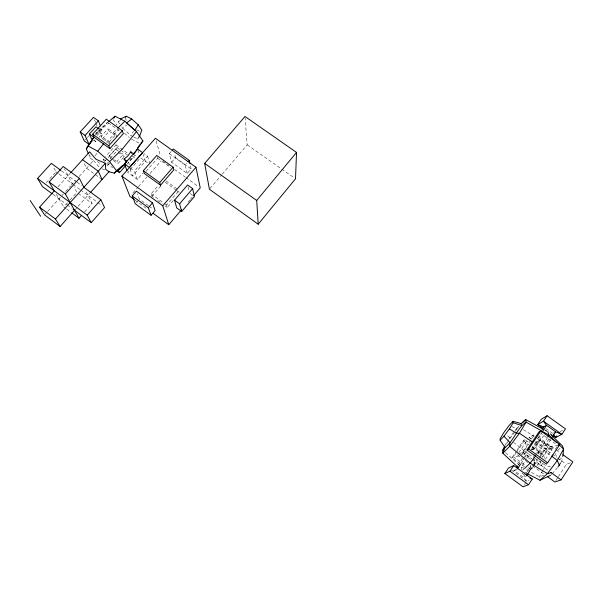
<?xml version="1.0" encoding="UTF-8"?>
<svg xmlns="http://www.w3.org/2000/svg" width="603" height="603" viewBox="0 0 603 603"><rect width="100%" height="100%" fill="white"/><g stroke="black" fill="none" stroke-linecap="round" stroke-linejoin="round"><path stroke-width="0.45" stroke-dasharray="3.02 2.26" d="M560.903 462.313L562.509 459.343L562.705 457.473M133.836 137.032L137.635 139.007L138.577 136.61M542.934 470.257L539.361 476.709L539.677 478.481M543.378 469.451L546.725 463.941M547.494 437.529L541.502 448.112L536.971 454.134M521.866 470.152L521.565 467.054L526.148 459.071M526.607 458.28L528.906 454.285L513.733 442.587M507.048 443.152L508.457 440.808M99.013 137.137L102.133 134.439L99.631 131.032L100.302 129.909L95.628 134.544M505.013 445.368L508.284 439.926M508.751 439.15L514.683 430.881M95.975 133.798L96.962 132.276M93.54 140.137L95.741 141.728L96.623 140.378M555.883 480.478L557.881 477.41M558.386 476.649L566.39 464.393L570.43 462.818M133.075 136.632L130.791 135.449L133.595 131.175M119.658 123.917L118.105 121.7L119.115 120.178M542.79 463.172L541.253 465.501L538.773 466.549M545.361 459.29L553.057 447.652L546.929 445.059L537.77 438.471L541.909 432.291M555.257 449.22L557.255 446.197M530.188 470.257L533.67 465.019M534.168 464.272L535.155 462.772L541.253 465.501L540.318 461.137M550.531 439.625L546.929 445.059L543.989 446.499L535.69 440.529M533.376 466.586L531.303 469.714L529.6 470.43L525.19 467.227M533.896 465.802L538.049 459.554M540.642 455.642L542.723 452.514L533.12 445.594M539.572 457.654L545.481 448.76L550.042 446.567L557.752 445.436L541.223 433.58M524.369 484.691L525.756 482.611M536.987 465.667L540.009 461.107M542.527 457.308L547.064 450.471L553.057 447.652L545.481 448.76L536.263 442.127L535.894 440.409M533.346 456.705L534.899 454.368M534.816 458.815L533.851 460.27L534.755 464.529M538.193 453.742L539.64 451.564L547.064 450.471L543.989 446.499L549.604 438.057M525.56 474.222L523.472 477.35L526.675 481.217L529.072 480.297M526.08 473.438L531.288 465.599M550.109 437.288L552.665 433.451L554.933 432.261M529.6 470.43L532.698 465.772M533.218 464.996L537.341 458.785M539.919 454.903L540.951 453.35L542.723 452.514L535.419 453.592M520.984 463.571L524.972 457.617M531.326 449.506L536.263 442.127L540.657 439.821L550.042 446.567L544.049 455.604L541.811 456.629M532.494 449.906L534.65 448.828L540.657 439.821L539.723 435.456M518.912 454.051L522.733 452.099L534.612 434.386L529.035 437.492L532.042 439.655M521.881 454.18L526.57 447.2L525.002 439.745L523.359 440.657L516.093 451.451M526.283 451.572L524.829 453.735L522.439 454.933M515.407 469.164L514.367 470.724L512.701 469.948M518.022 465.26L522.206 459.011M524.452 466.692L511.947 457.617L515.58 452.22M516.13 452.928L513.515 456.81L511.947 457.617M516.65 452.152L525.002 439.745L530.165 443.469M518.904 452.574L528.024 438.999M129.524 160.157L130.896 158.159M515.241 430.135L518.799 426.117M514.894 431.861L509.399 439.24L509.686 437.597L506.475 434.755M515.444 431.122L518.746 426.698L516.356 428.643L511.585 426.449M532.14 449.974L539.7 439.904L544.795 434.967M557.602 467.521L552.273 473.709M102.374 138.856L109.03 131.386L108.035 128.801L101.304 136.218L102.374 138.856L105.947 140.77L110.289 144.569L109.264 141.961L101.304 136.218M95.078 155.71L97.384 152.815M112.542 159.931L110.274 158.28L109.294 155.876L115.731 148.805L119.869 152.431L123.336 154.3L116.914 161.393L117.849 163.767L123.63 157.285M137.635 139.007L138.773 137.605M210.017 188.535L221.587 174.915M222.198 174.199L247.17 144.81L245.135 118.316M188.128 202.05L189.937 199.925M190.548 199.216L192.357 197.083M173.272 200.475L167.31 207.409L166.594 205.065L179.197 190.427M171.018 151.647L169.285 153.629L171.538 162.222L187.171 173.423L191.121 168.855L190.382 165.463M187.171 173.423L185.234 165.034L186.968 163.044M153.396 197.302L151.933 196.239L151.119 193.834L158.34 185.528M151.933 196.239L160.903 185.912M136.451 202.45L137.62 201.116M171.538 162.222L175.503 157.684L174.418 153.343M132.969 192.922L137.853 187.352M138.464 186.659L147.004 176.905M150.057 173.423L161.046 160.888M147.471 162.757L140.537 157.76L127.625 172.345L137.371 179.408L142.888 173.129M146.054 171.358L157.579 158.235L156.968 156.147M137.371 179.408L134.379 171.109L147.547 156.2L144.004 153.652M84.608 211.924L92.086 203.505L85.52 190.518M126.69 164.529L132.117 158.423M75.164 209.64L77.599 206.912M78.202 206.234L89.802 193.261M65.953 208.57L63.775 206.957L67.528 202.774M70.031 199.992L76.905 192.327L74.071 186.975M104.975 161.039L107.394 158.34M107.997 157.669L117.057 147.569L116.04 144.893L105.698 156.403M110.274 158.28L116.643 151.172L115.731 148.805M104.372 161.71L103.271 159.109L105.095 157.082M109.264 141.961L115.98 134.514L108.035 128.801M45.172 214.163L47.057 212.075M47.682 211.382L61.453 196.111M62.064 195.432L63.285 194.076M65.727 191.37L70.611 185.943M71.222 185.264L75.503 180.493M79.197 176.408L90.066 164.37M90.646 163.722L93.555 160.496L90.081 157.933L89.063 155.446M58.084 186.711L69.956 173.581M95.764 135.057L107.417 122.236M97.091 135.509L102.043 130.052L101.048 127.542M46.227 182.619L56.041 171.847L53.056 166.466M84.872 140.228L86.734 138.185M87.352 137.507L89.214 135.464M95.5 133.979L97.874 131.371L102.133 134.439M106.362 142.18L118.904 129.509M109.03 131.386L112.618 133.271L117.118 128.831M106.829 165.931L109.475 163.36M522.575 470.325L523.849 469.134M557.813 450.366L560.519 447.878M559.388 460.006L561.981 457.677L562.509 459.343M550.328 475.428L551.624 474.282M99.631 131.032L108.751 123.14M97.957 130.761L107.914 122.281M121.723 126.864L122.763 128.341L126.668 125.025M118.105 121.7L120.396 120.487M560.029 431.68L563.149 430.075M523.246 457.451L525.967 456.124L532.328 460.73M536.263 453.185L539.64 451.564L532.14 446.152M516.997 469.533L514.367 470.724L523.472 477.35L526.215 476.242M533.745 463.405L535.155 462.772L533.037 461.242M543.755 475.428L539.361 476.709L530.459 471.885M531.213 449.333L534.65 448.828M525.967 456.124L522.733 452.099L526.962 451.481M521.105 454.285L524.829 453.735L531.597 458.634M519.01 456.004L513.515 456.81L525.371 465.41M550.622 466.963L545.609 465.426L534.982 458.333M102.254 168.878L104.779 169.948M529.035 437.492L532.404 438.916M136.557 129.833L140.454 131.823M524.406 472.194L526.864 473.468M131.642 139.233L139.655 143.416M521.565 467.054L525.605 469.255M526.419 469.692L529.653 471.448M113.447 159.501L116.914 161.393M544.788 430.12L547.185 431.439M523.404 429.63L534.266 436.482M537.371 438.434L553.705 451.67M528.906 454.285L534.22 457.828M534.65 443.499L550.848 455.453M247.17 144.81L280.93 168.538M281.699 169.074L293.978 177.704M175.503 157.684L191.121 168.855M169.285 153.629L185.234 165.034M545.896 428.605L552.665 433.451M545.202 429.954L547.449 431.56M550.441 433.708L551.941 434.786M163.164 161.28L169.217 165.621M174.516 169.42L185.098 177.018M185.86 177.561L198.711 186.787M108.178 122.778L119.545 130.941M157.579 158.235L170.868 167.77M538.298 437.039L555.34 449.288M556.102 449.838L559.908 452.574M99.322 128.085L102.043 130.052M190.194 193.518L193.02 195.553M535.042 441.818L551.519 453.682M552.265 454.217L556.727 457.436M557.474 457.971L566.39 464.393M132.268 156.162L135.147 158.235M116.04 144.893L128.16 153.629M165.961 180.885L177.727 189.365M117.057 147.569L120.072 149.74M120.826 150.283L127.595 155.167M165.214 182.31L176.174 190.209M176.905 190.736L179.099 192.319M523.359 440.657L529.223 444.886M532.155 447.004L544.049 455.604L544.622 458.265M118.158 152.265L124.21 156.637L123.336 154.3M130.12 168.018L134.379 171.109M522.733 452.099L531.62 458.529M532.359 459.064L547.871 470.287M113.304 160.481L117.849 163.767M517.382 454.835L527.942 462.478M532.464 465.757L545.18 474.976M103.271 159.109L110.1 164.069M151.119 193.834L163.647 202.925M164.385 203.46L166.594 205.065M528.334 467.566L531.303 469.714L530.241 464.679M106.633 163.353L112.671 167.74M157.79 200.49L162.184 203.686M165.116 205.811L167.31 207.409M521.957 473.144L524.798 475.209M148.368 205.661L139.368 199.111L137.394 193.812M149.114 206.211L152.868 208.94M511.555 470.204L526.675 481.217M135.147 200.219L147.102 208.932M102.035 179.521L86.568 168.229L83.99 162.802M61.529 170.86L76.37 181.752M77.124 182.31L81.639 185.626M56.041 171.847L58.272 173.498M59.019 174.041L72.45 183.915L64.438 168.795M73.189 184.458L79.83 189.342M80.568 189.885L97.008 201.99M97.761 202.548L101.538 205.321M78.352 193.39L92.086 203.505M53.011 194.407L66.413 204.296M67.152 204.847L71.591 208.133M66.677 209.105L71.026 212.331M97.407 161.408L101.462 164.928M109.294 155.876L111.367 157.684M112.618 133.271L116.937 137.077L115.98 134.514M122.763 128.341L130.791 135.449M124.497 133.21L129.426 137.567M505.6 452.687L520.178 465.81M549.966 433.806L551.956 435.735M93.555 160.496L99.729 167.807M94.219 139.7L95.741 141.728M112.965 119.492L117.02 125.251M124.979 118.067L126.54 120.336M56.192 194.045L63.775 206.957M94.535 119.884L95.568 122.409M95.907 123.253L96.932 125.778M130.022 169.179L132.494 175.872L145.383 161.257L143.145 154.36M129.487 164.89L128.552 162.343L135.102 154.971L135.992 157.549M555.401 453.682L556.893 457.843M137.921 149.943L139.376 154.285M147.547 156.2L149.71 163.044M156.154 140.898L160.406 155.808M188.008 186.757L189.063 191.226M89.847 154.451L90.081 157.933"/><path stroke-width="0.9" d="M517.849 467.137L502.834 453.26L505.043 447.486L500.136 440.243L500.151 438.63L503.904 432.479L509.203 425.349L513.025 421.309L521.241 423.592L525.658 419.552L543.996 429.683M296.525 152.431L295.515 178.782L258.197 224.21L209.407 189.252L204.673 163.398L244.999 116.492L296.525 152.431L256.712 200.452L258.197 224.21M562.803 456.531L563.586 449.047L562.554 446.009L552.619 436.376M139.346 136.911L141.833 130.105L138.245 124.798L131.748 119.01L126.231 116.221L120.449 119.01M522.515 422.801L525.658 419.552L526.057 422.115L519.439 433.248L509.701 446.295L502.834 453.26L502.819 450.192L504.643 446.175M558.167 466.775L560.496 463.059M547.961 436.715L548.881 435.087L547.976 431.884M88.377 153.788L86.335 148.813L93.985 136.836M502.819 450.192L504.229 447.841M500.136 440.243L503.95 436.255L509.369 428.974L513.13 422.763L513.025 421.309M113.786 118.188L115.03 116.221L124.829 121.218L136.497 131.582L142.911 140.951L133.64 154.428M138.245 124.798L134.786 130.263L126.555 122.952L131.748 119.01M547.418 476.596L554.881 482.008L561.114 479.875L572.85 461.875L562.953 454.76M86.335 148.813L93.842 137.265L89.402 134.054L96.013 126.811L98.869 128.876M528.514 484.744L532.276 479.061L513.703 465.561L508.533 468.003L504.824 473.521L522.989 486.779L528.514 484.744L509.919 471.192L504.824 473.521M547.69 462.765L559.757 444.494L540.831 430.926L538.969 431.959L526.916 449.959L545.768 463.586L547.69 462.765L528.695 449.047L526.916 449.959M526.713 475.496L529.69 471.003M552.084 437.296L555.687 431.869L561.853 434.364L565.486 428.869L547.109 415.753L541.298 419.243L537.71 424.587L542.949 428.341M556.705 435.931L555.687 437.469L552.687 435.321M517.495 468.787L520.487 464.318M542.941 430.746L546.559 425.334L543.454 421.203L547.109 415.753M509.919 471.192L513.703 465.561M528.695 449.047L540.831 430.926M516.454 467.596L517.502 466.036M542.105 429.283L543.642 426.984L546.559 425.334L555.687 431.869M125.394 117.449L126.231 116.221M133.647 153.923L130.745 151.835L127.964 155.86L124.052 159.094L126.472 162.411M137.28 148.428L139.926 144.599M535.841 455.634L530.188 463.157L524.482 468.539M88.023 145.949L97.709 151.247L103.754 143.559M136.497 131.582L122.741 148.617L109.61 161.612L116.454 170.687L114.366 173.159L108.992 171.727L105.676 169.27L105.412 163.277L95.967 159.29L89.666 151.843L70.581 172.888M140.951 143.258L142.911 140.951M181.684 211.525L194.43 196.57L192.636 188.603L187.586 184.978L174.538 200.158L176.717 207.929L181.684 211.525L179.604 203.822L174.538 200.158M179.604 203.822L192.636 188.603M153.072 213.296L168.765 224.731L181.473 209.844M193.571 195.666L200.226 187.872L195.975 167.242L155.408 138.268L121.881 176.106L129.916 196.405L134.401 199.676M168.765 224.731L162.757 205.796L195.975 167.242M151.044 215.294L155.114 210.575L152.476 202.857L136.406 191.166L132.23 195.937L135.283 203.791L151.044 215.294L148.315 207.658L132.23 195.937M148.315 207.658L152.476 202.857M188.113 161.71L189.267 160.383L173.332 149.009L172.172 150.328M160.519 185.196L159.712 182.566L173.106 167.167L156.765 155.446L143.318 170.724L144.23 173.43L160.519 185.196L173.815 169.888L173.106 167.167M91.219 222.658L104.56 207.538L100.844 199.744L83.885 187.292L79.392 178.352L63.225 166.503L49.137 181.978L54.338 190.85L87.201 215.143L91.219 222.658L73.076 209.226M71.749 212.867L79.001 218.241L81.495 215.429M116.447 170.476L119.469 172.669L125.492 165.885M87.201 215.143L100.844 199.744M121.489 166.722L118.452 170.129L119.469 172.669M124.444 163.91L137.635 149.077L142.587 152.634L129.404 167.506L124.444 163.91L126.992 170.657M60.797 170.325L51.345 163.383L37.544 178.45L54.323 190.857L39.534 207.183L44.539 214.864L60.134 226.487L74.553 210.326M90.412 192.576L108.992 171.727M60.134 226.487L55.438 219.032L105.412 163.277M109.882 148.609L123.336 133.662L122.296 130.723L106.279 119.236L92.681 134.16L93.925 137.077L109.882 148.609L108.751 145.76L92.681 134.16M79.001 218.241L65.343 193.94L79.392 178.352M108.751 145.76L122.296 130.723M100.377 125.876L98.379 120.856L93.51 117.366L80.191 131.899L84.247 140.906L89.033 144.373L92.131 140.966M89.033 144.373L85.076 135.426L98.379 120.856M505.043 447.486C514.058 440.65 516.884 428.379 526.057 422.115L548.881 435.087L556.901 442.7M117.758 128.198L124.829 121.218M527.685 473.89L539.994 480.252L547.426 473.619L557.315 460.541L563.586 449.047L558.906 444.599M108.63 121.67L115.03 116.221M116.454 170.687L125.756 162.998M114.366 173.159L124.927 164.513M558.423 445.127L559.757 444.494M539.994 480.252L550.328 475.428M551.67 472.601L547.426 473.619L530.188 463.157L509.701 446.295L509.912 442.519L503.95 436.255M513.13 422.763L521.467 425.454L521.241 423.592M543.642 426.984L537.71 424.587L543.454 421.203L561.853 434.364L555.687 437.469L553.675 434.786M529.999 478.006L532.276 479.061M509.369 428.974L516.771 433.316L519.439 433.248L532.374 441.961M204.673 163.398L256.712 200.452M143.318 170.724L159.712 182.566M124.052 159.094L127.052 161.257M92.809 139.61L91.347 138.554L89.402 134.054M80.191 131.899L85.076 135.426M550.818 472.42L561.114 479.875M121.881 176.106L162.757 205.796M82.521 159.705L98.319 171.222L102.05 179.528M49.137 181.978L65.343 193.94M52.265 193.849L42.542 186.659L37.544 178.45M39.534 207.183L55.438 219.032M551.564 456.019L557.315 460.541L559.29 465.29M97.709 151.247L109.61 161.612M130.745 151.835L131.695 153.17M30.15 200.498L40.65 216.266M189.267 160.383L190.013 163.767"/></g></svg>
